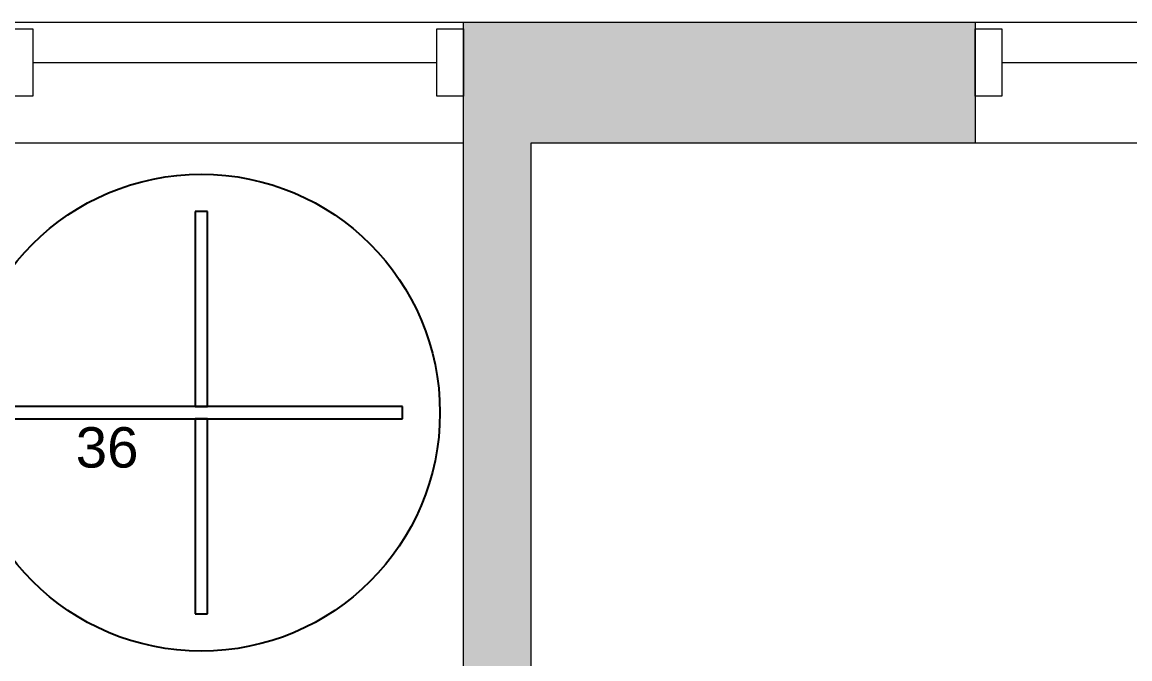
# Model space of a CAD drawing. Header units: inches. Extents: x 14 to 610, y 9 to 600.
# Drawn here: x 333.8 to 416, y 541 to 588.3 of the extents above; entities that cross this region are included whole.
import ezdxf
from ezdxf.enums import TextEntityAlignment as Align

# ---------------------------------------------------------------- set-up
doc = ezdxf.new("R2010")
doc.units = ezdxf.units.IN
doc.header["$MEASUREMENT"] = 0
doc.layers.add('A-FURN', color=7, linetype='Continuous')
doc.layers.add('WALLS', color=30, linetype='Continuous')
doc.styles.get("Standard").update_dxf_attribs({"font": 'arial.ttf'})

# ---------------------------------------------------------------- blocks, each defined once
blk = doc.blocks.new('P_5CLTR36HW')
at = {"layer": 'A-FURN', "color": 5}
for p, q in [((0.467, 14.948), (-0.467, 14.948)), ((-0.467, 14.948), (-0.467, 0.467)), ((0.467, 0.467), (0.467, 14.948)), ((14.948, 0.467), (-14.948, 0.467)), ((-14.948, 0.467), (-14.948, -0.467)), ((-0.467, 0.467), (0.467, 0.467)), ((14.948, -0.467), (14.948, 0.467)), ((-14.948, -0.467), (14.948, -0.467)), ((0.467, -0.467), (-0.467, -0.467)), ((-0.467, -0.467), (-0.467, -14.948)), ((0.467, -14.948), (0.467, -0.467)), ((-0.467, -14.948), (0.467, -14.948))]:
    blk.add_line(p, q, dxfattribs=at)
blk.add_circle((0, 0), 17.72, dxfattribs=at)
blk.add_text('36', height=3, dxfattribs=at).set_placement((-7, -2.58), align=Align.MIDDLE_CENTER)
at = {"layer": 'A-FURN', "color": 5, "flags": 1}
for tag in ['CAPPN', 'CAPPD', 'CAPMG', 'CAPMC', 'CAPGC', 'CAPALIAS1', 'CAPALIAS2', 'CAPALIAS3', 'CAPBLDG', 'CAPFLOOR', 'CAPDEPT', 'CAPPERSON', 'CAPPL', 'CAPQT', 'CAPDH']:
    blk.add_attdef(tag, (0, 0), '', height=0.001, dxfattribs=at)
at = {"layer": 'A-FURN', "color": 5}
blk.add_attdef('CAPTG', text='', height=3, dxfattribs=at).set_placement((-2454.261, -344.569), align=Align.CENTER)

msp = doc.modelspace()

# ---------------------------------------------------------------- linework, layer by layer
at = {"layer": 'WALLS', "lineweight": 18}
for points in [[(191.17828, 588.29739), (508.4989, 588.29739)], [(503.50074, 376.37545), (503.50074, 432.35483), (412.53425, 432.35483), (412.53425, 437.35299), (503.50074, 437.35299), (503.50074, 579.30071), (371.54934, 579.30071), (371.54934, 437.35299), (376.5475, 437.35299), (376.5475, 432.35483), (361.55302, 432.35483), (361.55302, 437.35299), (366.55118, 437.35299), (366.55118, 588.29739)], [(404.53719, 588.29739), (404.53719, 579.30071)], [(366.55118, 579.30071), (196.5513, 579.30071)]]:
    msp.add_lwpolyline(points, dxfattribs=at)
at = {"layer": 'WALLS', "lineweight": 13}
for points in [[(332.5637, 587.79758), (334.56296, 587.79758), (334.56296, 582.79942), (332.5637, 582.79942)], [(364.55192, 587.79758), (366.55118, 587.79758), (366.55118, 582.79942), (364.55192, 582.79942)], [(404.53719, 587.79758), (406.53646, 587.79758), (406.53646, 582.79942), (404.53719, 582.79942)]]:
    msp.add_lwpolyline(points, close=True, dxfattribs=at)
for points in [[(334.56296, 585.2985), (364.55192, 585.2985)], [(406.53646, 585.2985), (436.52541, 585.2985)]]:
    msp.add_lwpolyline(points, dxfattribs=at)
at = {"layer": 'WALLS', "transparency": 33554559}
for points in [[(404.53719, 588.29739), (366.55118, 588.29739), (404.53719, 579.30071)], [(366.55118, 588.29739), (404.53719, 579.30071), (366.55118, 579.30071)], [(371.54934, 579.30071), (366.55118, 579.30071), (371.54934, 437.35299)], [(366.55118, 579.30071), (371.54934, 437.35299), (366.55118, 437.35299)]]:
    msp.add_solid(points, dxfattribs=at)

# ---------------------------------------------------------------- block references
at = {"layer": 'A-FURN'}
msp.add_blockref('P_5CLTR36HW', (347.0684, 559.27861), dxfattribs=at)

doc.saveas('drawing.dxf')
